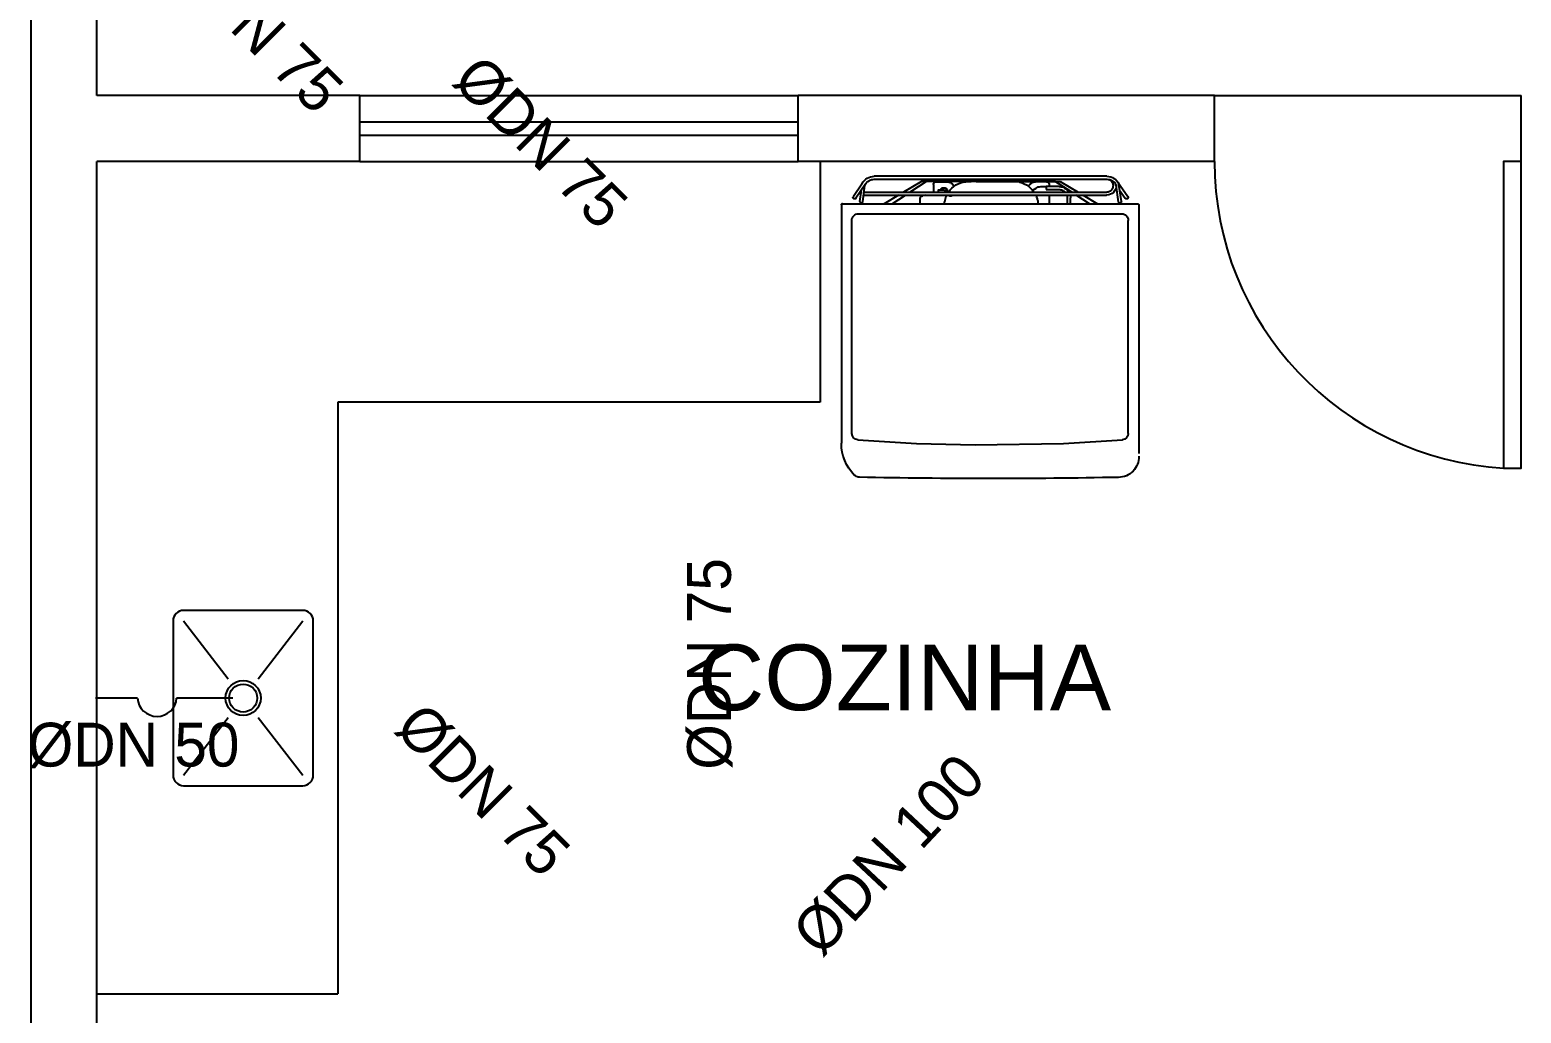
# Model space of a CAD drawing. Header units: millimetres. Extents: x 1936 to 2253, y 326 to 453.
# Drawn here: x 2092.145 to 2095.549, y 359.227 to 361.471 of the extents above; entities that cross this region are included whole.
import ezdxf
from ezdxf.enums import TextEntityAlignment as Align

# ---------------------------------------------------------------- set-up
doc = ezdxf.new("R2010")
doc.units = ezdxf.units.MM
doc.header["$LTSCALE"] = 0.5
for name, color, linetype in [('-HIDRO', 8, 'Continuous'), ('TEXTO', 7, 'Continuous'), ('VISTA1', 1, 'Continuous')]:
    doc.layers.add(name, color=color, linetype=linetype)
doc.styles.add('CARIMBO_DADOS', font='arial.ttf', dxfattribs={"height": 0.1})

# ---------------------------------------------------------------- blocks, each defined once
blk = doc.blocks.new('BRA31TDp')
for p, q in [((0.6752, 0.7629), (0.6704, 0.7634)), ((0.6799, 0.762), (0.6752, 0.7629)), ((0.6842, 0.7605), (0.6799, 0.762)), ((0.6884, 0.7586), (0.6842, 0.7605)), ((0.6922, 0.7558), (0.6884, 0.7586)), ((0.0568, 0.7392), (0.0568, 0.7407)), ((0.4901, 0.7279), (0.4844, 0.726)), ((0.6955, 0.7525), (0.6922, 0.7558)), ((0.6984, 0.7492), (0.6955, 0.7525)), ((0.7016, 0.7433), (0.6984, 0.7492)), ((0.7007, 0.7449), (0.7007, 0.7449)), ((0.7016, 0.7433), (0.7235, 0.7118)), ((0.0805, 0.716), (0.0814, 0.7156)), ((0.1803, 0.7137), (0.1812, 0.7156)), ((0.1803, 0.7085), (0.1803, 0.7137)), ((0.4915, 0.6995), (0.4911, 0.7009)), ((0.492, 0.6981), (0.4915, 0.6995)), ((0.492, 0.6966), (0.492, 0.6981)), ((0.4931, 0.6933), (0.492, 0.6966)), ((0.4925, 0.6952), (0.4925, 0.6952)), ((0.7537, 0.691), (0.7537, 0.103)), ((0, 0.103), (0, 0.0628)), ((0.0265, 0.1115), (0.0265, 0.1115)), ((0.0265, 0.111), (0.0265, 0.1115)), ((0.1903, 0.0855), (0.0412, 0.0949)), ((0.4144, 0.0822), (0.1903, 0.0855)), ((0.5635, 0.0855), (0.4144, 0.0822)), ((0.7121, 0.0949), (0.5635, 0.0855)), ((0.7537, 0.103), (0.7537, 0.0864)), ((0, 0.0628), (0, 0.0623)), ((0, 0.0628), (0, 0.0628)), ((0, 0.0628), (0, 0.0604))]:
    blk.add_line(p, q)
for points in [[(0.0805, 0.7634), (0.0805, 0.7634), (0.0757, 0.7629), (0.071, 0.762), (0.0667, 0.7605), (0.063, 0.7582), (0.0592, 0.7558), (0.0559, 0.7525), (0.053, 0.7487), (0.0506, 0.7444)], [(0.0805, 0.7634), (0.6704, 0.7634)], [(0.053, 0.7487), (0.0275, 0.7118)], [(0.0483, 0.7284), (0.0341, 0.708)], [(0.044, 0.6995), (0.0502, 0.743)], [(0.0506, 0.7444), (0.0506, 0.7444), (0.0502, 0.744), (0.0502, 0.7435), (0.0502, 0.7435), (0.0502, 0.743)], [(0.0511, 0.699), (0.0568, 0.7407)], [(0.0577, 0.7426), (0.0577, 0.7426), (0.0577, 0.7421), (0.0573, 0.7416), (0.0568, 0.7411), (0.0568, 0.7407)], [(0.0568, 0.7392), (0.0568, 0.7392), (0.0573, 0.7345), (0.0587, 0.7302), (0.0611, 0.7265), (0.0639, 0.7227), (0.0672, 0.7198), (0.0715, 0.7179), (0.0757, 0.7165), (0.0805, 0.716)], [(0.0805, 0.7558), (0.0805, 0.7558), (0.0772, 0.7553), (0.0734, 0.7549), (0.0701, 0.7539), (0.0672, 0.752), (0.0644, 0.7501), (0.0615, 0.7482), (0.0596, 0.7454), (0.0577, 0.7426)], [(0.0805, 0.7558), (0.0805, 0.7558), (0.0772, 0.7553), (0.0743, 0.7544), (0.0715, 0.753), (0.0691, 0.7511), (0.0672, 0.7487), (0.0658, 0.7459), (0.0653, 0.743), (0.0648, 0.7397), (0.0648, 0.7397), (0.0653, 0.7364), (0.0658, 0.7336), (0.0672, 0.7307), (0.0691, 0.7279), (0.0715, 0.726), (0.0743, 0.7246), (0.0772, 0.7236), (0.0805, 0.7231)], [(0.6704, 0.7558), (0.0805, 0.7558)], [(0.6951, 0.7231), (0.0805, 0.7231)], [(0.1993, 0.7506), (0.1538, 0.7231)], [(0.1699, 0.7231), (0.2139, 0.752)], [(0.2016, 0.7373), (0.2016, 0.7373), (0.1978, 0.7369), (0.1945, 0.7364), (0.1907, 0.7355), (0.1879, 0.7336), (0.1846, 0.7317), (0.1818, 0.7293), (0.1794, 0.7265), (0.177, 0.7231)], [(0.2016, 0.7298), (0.2016, 0.7298), (0.1997, 0.7298), (0.1974, 0.7293), (0.1955, 0.7288), (0.1936, 0.7284), (0.1917, 0.7274), (0.1903, 0.726), (0.1884, 0.7246), (0.1865, 0.7231)], [(0.4385, 0.7497), (0.4385, 0.7497), (0.4314, 0.7501), (0.4248, 0.7506), (0.4182, 0.7511), (0.4115, 0.7511), (0.2172, 0.7511), (0.2106, 0.7506), (0.2039, 0.7501), (0.1968, 0.7497)], [(0.1968, 0.7497), (0.1968, 0.7497), (0.3025, 0.7487), (0.2958, 0.7468), (0.2901, 0.7444), (0.2845, 0.7416), (0.2788, 0.7378), (0.2741, 0.7336), (0.2698, 0.7288), (0.2655, 0.7231)], [(0.412, 0.7506), (0.1993, 0.7506)], [(0.2016, 0.7373), (0.2343, 0.7373)], [(0.2343, 0.7298), (0.2016, 0.7298)], [(0.412, 0.752), (0.2139, 0.752)], [(0.2338, 0.7497), (0.2338, 0.7497), (0.231, 0.7492), (0.2291, 0.7478), (0.2272, 0.7454), (0.2267, 0.7426)], [(0.2267, 0.7426), (0.2267, 0.7373)], [(0.2338, 0.7497), (0.2617, 0.7497)], [(0.2485, 0.7373), (0.2343, 0.7373), (0.2343, 0.7298)], [(0.2688, 0.7279), (0.2603, 0.7336), (0.2603, 0.7336), (0.2575, 0.735), (0.2546, 0.7364), (0.2518, 0.7369), (0.2485, 0.7373)], [(0.2795, 0.7383), (0.2783, 0.7402), (0.2764, 0.7426), (0.2745, 0.7449), (0.2722, 0.7463), (0.2698, 0.7478), (0.2674, 0.7487), (0.2646, 0.7497), (0.2617, 0.7497)], [(0.412, 0.752), (0.536, 0.752)], [(0.412, 0.7506), (0.5507, 0.7506)], [(0.4825, 0.7231), (0.4825, 0.7231), (0.4783, 0.7288), (0.474, 0.7336), (0.4688, 0.7378), (0.4636, 0.7416), (0.4579, 0.7444), (0.4518, 0.7468), (0.4451, 0.7487), (0.4385, 0.7497)], [(0.5142, 0.7497), (0.4863, 0.7497), (0.4863, 0.7497), (0.483, 0.7497), (0.4802, 0.7487), (0.4778, 0.7478), (0.4754, 0.7463), (0.4731, 0.7449), (0.4712, 0.7426), (0.4698, 0.7402), (0.4683, 0.7378)], [(0.5029, 0.7284), (0.5029, 0.7284), (0.501, 0.7317), (0.4982, 0.734), (0.4944, 0.7345), (0.4906, 0.734), (0.4906, 0.734), (0.4877, 0.7326), (0.4854, 0.7302), (0.4844, 0.7269), (0.4844, 0.7231)], [(0.4901, 0.7506), (0.4901, 0.752)], [(0.4934, 0.7284), (0.4934, 0.7284), (0.4925, 0.7284), (0.492, 0.7284), (0.4911, 0.7284), (0.4901, 0.7279)], [(0.4934, 0.7284), (0.5081, 0.7284), (0.5081, 0.7231)], [(0.5057, 0.7506), (0.5057, 0.752)], [(0.5204, 0.7426), (0.5204, 0.7426), (0.5199, 0.7454), (0.519, 0.7478), (0.5166, 0.7492), (0.5142, 0.7497)], [(0.5204, 0.7426), (0.5204, 0.7231)], [(0.58, 0.7231), (0.536, 0.752)], [(0.5507, 0.7506), (0.5961, 0.7231)], [(0.6936, 0.7426), (0.6936, 0.7426), (0.6917, 0.7454), (0.6894, 0.7482), (0.6865, 0.7501), (0.6837, 0.752), (0.6809, 0.7539), (0.6775, 0.7549), (0.6742, 0.7553), (0.6704, 0.7558)], [(0.6936, 0.7426), (0.7173, 0.708)], [(0.6941, 0.7407), (0.6941, 0.7407), (0.6936, 0.7411), (0.6936, 0.7416), (0.6936, 0.7421), (0.6936, 0.7426)], [(0.6993, 0.699), (0.6941, 0.7407)], [(0.7069, 0.6995), (0.7031, 0.7284)], [(0.0024, 0.6933), (0.0024, 0.6933), (0.0014, 0.6933), (0.0005, 0.6929), (0, 0.6919), (0, 0.691)], [(0, 0.691), (0, 0.103)], [(0.7514, 0.6933), (0.0014, 0.6933)], [(0.0275, 0.7118), (0.0275, 0.7118), (0.027, 0.7104), (0.027, 0.7094), (0.0275, 0.708), (0.0284, 0.7066), (0.0284, 0.7066), (0.0293, 0.7061), (0.0308, 0.7061), (0.0322, 0.7066), (0.0336, 0.7075), (0.0336, 0.7075), (0.0336, 0.7075), (0.0341, 0.708), (0.0341, 0.708), (0.0341, 0.708)], [(0.044, 0.6995), (0.044, 0.6995), (0.0445, 0.6981), (0.0454, 0.6971), (0.0464, 0.6962), (0.0483, 0.6957), (0.0483, 0.6957), (0.0497, 0.6962), (0.0506, 0.6966), (0.0511, 0.6976), (0.0511, 0.699)], [(0.6951, 0.7156), (0.0814, 0.7156)], [(0.1411, 0.7156), (0.1043, 0.6933)], [(0.1244, 0.6933), (0.1586, 0.7156)], [(0.1737, 0.7156), (0.1737, 0.7156), (0.1732, 0.7137), (0.1732, 0.7123), (0.1732, 0.7104), (0.1732, 0.7085)], [(0.1732, 0.6933), (0.1732, 0.7085)], [(0.1803, 0.6933), (0.1803, 0.7085)], [(0.2267, 0.7156), (0.2267, 0.6933)], [(0.2561, 0.7009), (0.2561, 0.7009), (0.2561, 0.6995), (0.2561, 0.6981), (0.2556, 0.6966), (0.2556, 0.6933)], [(0.2613, 0.7156), (0.2613, 0.7156), (0.2603, 0.7137), (0.2594, 0.7118), (0.2589, 0.7099), (0.258, 0.7085), (0.2575, 0.7066), (0.257, 0.7047), (0.2565, 0.7028), (0.2561, 0.7009)], [(0.4825, 0.7156), (0.4792, 0.7137), (0.4792, 0.7137), (0.4792, 0.7137), (0.4787, 0.7137), (0.4783, 0.7137), (0.4783, 0.7137), (0.4783, 0.7137), (0.4769, 0.7137), (0.4754, 0.7137), (0.474, 0.7146), (0.4735, 0.7156)], [(0.4911, 0.7009), (0.4911, 0.7009), (0.4911, 0.7014), (0.4911, 0.7023), (0.4911, 0.7028), (0.4906, 0.7033), (0.4906, 0.7033), (0.4901, 0.7066), (0.4892, 0.7099), (0.4882, 0.7127), (0.4868, 0.7156)], [(0.5403, 0.7156), (0.5479, 0.7137)], [(0.554, 0.7075), (0.554, 0.7075), (0.5535, 0.7094), (0.5521, 0.7113), (0.5502, 0.7127), (0.5479, 0.7137)], [(0.554, 0.6933), (0.554, 0.7075)], [(0.6255, 0.6933), (0.5914, 0.7156)], [(0.6089, 0.7156), (0.6456, 0.6933)], [(0.7069, 0.6995), (0.7069, 0.6995), (0.7069, 0.6985), (0.7059, 0.6976), (0.7055, 0.6971), (0.7045, 0.6966), (0.7045, 0.6966), (0.7031, 0.6962), (0.7012, 0.6966), (0.7003, 0.6971), (0.6993, 0.6985), (0.6993, 0.6985), (0.6993, 0.6985), (0.6993, 0.6985), (0.6993, 0.6985), (0.6993, 0.699)], [(0.7173, 0.708), (0.7173, 0.708), (0.7178, 0.7066), (0.7192, 0.7061), (0.7206, 0.7061), (0.7225, 0.7066), (0.7225, 0.7066), (0.7235, 0.7075), (0.7244, 0.7085), (0.7244, 0.7099), (0.7235, 0.7113), (0.7235, 0.7113), (0.7235, 0.7118), (0.7235, 0.7118), (0.7235, 0.7118), (0.7235, 0.7118)], [(0.7514, 0.6933), (0.7523, 0.6933), (0.7523, 0.6933), (0.7528, 0.6933), (0.7533, 0.6929), (0.7537, 0.6924), (0.7537, 0.6919)], [(0.7537, 0.691), (0.7537, 0.691), (0.7537, 0.6919), (0.7533, 0.6929), (0.7523, 0.6933), (0.7514, 0.6933)], [(0.0265, 0.1115), (0.0265, 0.6512)], [(0.7107, 0.6682), (0.0426, 0.6682)], [(0.7272, 0.1115), (0.7272, 0.6512)]]:
    blk.add_lwpolyline(points)
for centre, radius, start, end in [((0.0426, 0.6521), 0.0161, 90, 183.2732), ((0.7107, 0.6517), 0.0166, 358.3861, 90), ((0.0432, 0.1115), 0.0167, 180, 263.0635), ((0.7106, 0.1115), 0.0166, 275.1275, 0), ((0.6377, 0.0864), 0.116, 315.9981, 0), ((0.051, 0.0511), 0.0511, 177.5341, 270), ((0.3762, 17.318), 17.3211, 268.92446, 271.09792), ((0.7077, 0.0189), 0.0187, 271.0979, 315.9981)]:
    blk.add_arc(centre, radius, start, end)
blk = doc.blocks.new('pp')
at = {"layer": '-HIDRO'}
for p, q in [((3701.2338, 249.4487), (3701.3355, 249.317)), ((3701.404, 249.317), (3701.5058, 249.4487)), ((3701.2338, 249.0967), (3701.3355, 249.2284)), ((3701.404, 249.2284), (3701.5058, 249.0967))]:
    blk.add_line(p, q, dxfattribs=at)
at = {"layer": '-HIDRO', "flags": 128}
blk.add_lwpolyline([(3701.2098, 249.4487), (3701.2098, 249.0967, 0.414214), (3701.2338, 249.0727), (3701.5058, 249.0727, 0.414214), (3701.5298, 249.0967), (3701.5298, 249.4487, 0.414214), (3701.5058, 249.4727), (3701.2338, 249.4727, 0.414214)], format="xyb", close=True, dxfattribs=at)
at = {"layer": '-HIDRO'}
for radius in [0.04, 0.032]:
    blk.add_circle((3701.3698, 249.2727), radius, dxfattribs=at)

msp = doc.modelspace()

# ---------------------------------------------------------------- linework, layer by layer
at = {"layer": '-HIDRO', "ltscale": 0.05}
for p, q in [((2092.1487, 339.4712), (2092.1487, 364.4712)), ((2092.2987, 361.3212), (2092.2987, 364.3212)), ((2092.1487, 358.2212), (2092.1487, 361.3212)), ((2092.8987, 361.3212), (2092.2987, 361.3212)), ((2092.2987, 361.3212), (2092.2987, 361.3212)), ((2092.8987, 361.1712), (2092.8987, 361.3212)), ((2092.8987, 361.3212), (2093.8987, 361.3212)), ((2094.8487, 361.3212), (2093.8987, 361.3212)), ((2093.8987, 361.1712), (2093.8987, 361.3212)), ((2094.8487, 361.1712), (2094.8487, 361.3212)), ((2094.8487, 361.3212), (2095.5487, 361.3212)), ((2095.5487, 361.1712), (2095.5487, 361.3212)), ((2092.8987, 361.2612), (2093.8987, 361.2612)), ((2092.8987, 361.2312), (2093.8987, 361.2312)), ((2092.2987, 358.3712), (2092.2987, 361.1712)), ((2092.8987, 361.1712), (2092.2987, 361.1712)), ((2092.2987, 358.3712), (2092.2987, 361.1712)), ((2092.8987, 361.1712), (2093.8987, 361.1712)), ((2094.8487, 361.1712), (2093.8987, 361.1712)), ((2093.9487, 361.1712), (2093.9487, 360.6212)), ((2093.9487, 360.6212), (2092.8487, 360.6212)), ((2092.8487, 360.6212), (2092.8487, 359.2712)), ((2092.2987, 359.2712), (2092.8487, 359.2712))]:
    msp.add_line(p, q, dxfattribs=at)
msp.add_lwpolyline([(2095.5487, 361.1712), (2095.5087, 361.1712), (2095.5087, 360.4712), (2095.5487, 360.4712)], close=True, dxfattribs=at)
msp.add_arc((2095.5499, 361.1712), 0.7012, 180, 266.6306, dxfattribs=at)
at = {"layer": 'VISTA1'}
for p, q in [((2092.3909, 359.9462), (2092.2956, 359.9462)), ((2092.6086, 359.9462), (2092.4805, 359.9462))]:
    msp.add_line(p, q, dxfattribs=at)
msp.add_arc((2092.4357, 359.9493), 0.0449, 184.0485, 355.9515, dxfattribs=at)

# ---------------------------------------------------------------- block references
at = {"layer": '-HIDRO', "linetype": 'Continuous', "xscale": -0.8999999999996362, "yscale": 0.8999999999996362, "zscale": 0.9}
msp.add_blockref('BRA31TDp', (2094.6759, 360.45), dxfattribs=at)
at = {"layer": '-HIDRO'}
msp.add_blockref('pp', (-1608.7375, 110.6735), dxfattribs=at)

# ---------------------------------------------------------------- texts
at = {"layer": '-HIDRO', "insert": (2094.1416, 359.9924), "char_height": 0.15, "attachment_point": 5, "style": 'CARIMBO_DADOS'}
msp.add_mtext('COZINHA', dxfattribs=at)
at = {"layer": 'TEXTO'}
for s, rotation, p in [('ØDN 75', 315, (2092.6625, 361.4794)), ('ØDN 75', 315, (2093.3121, 361.216)), ('ØDN 75', 90, (2093.6954, 360.0242)), ('ØDN 75', 315, (2093.18, 359.7376)), ('ØDN 100', 46.8889, (2094.1047, 359.59))]:
    msp.add_text(s, height=0.1, rotation=rotation, dxfattribs=at).set_placement(p, align=Align.MIDDLE_CENTER)
msp.add_text('ØDN 50', height=0.1, dxfattribs=at).set_placement((2092.3823, 359.8399), align=Align.MIDDLE_CENTER)

doc.saveas('drawing.dxf')
